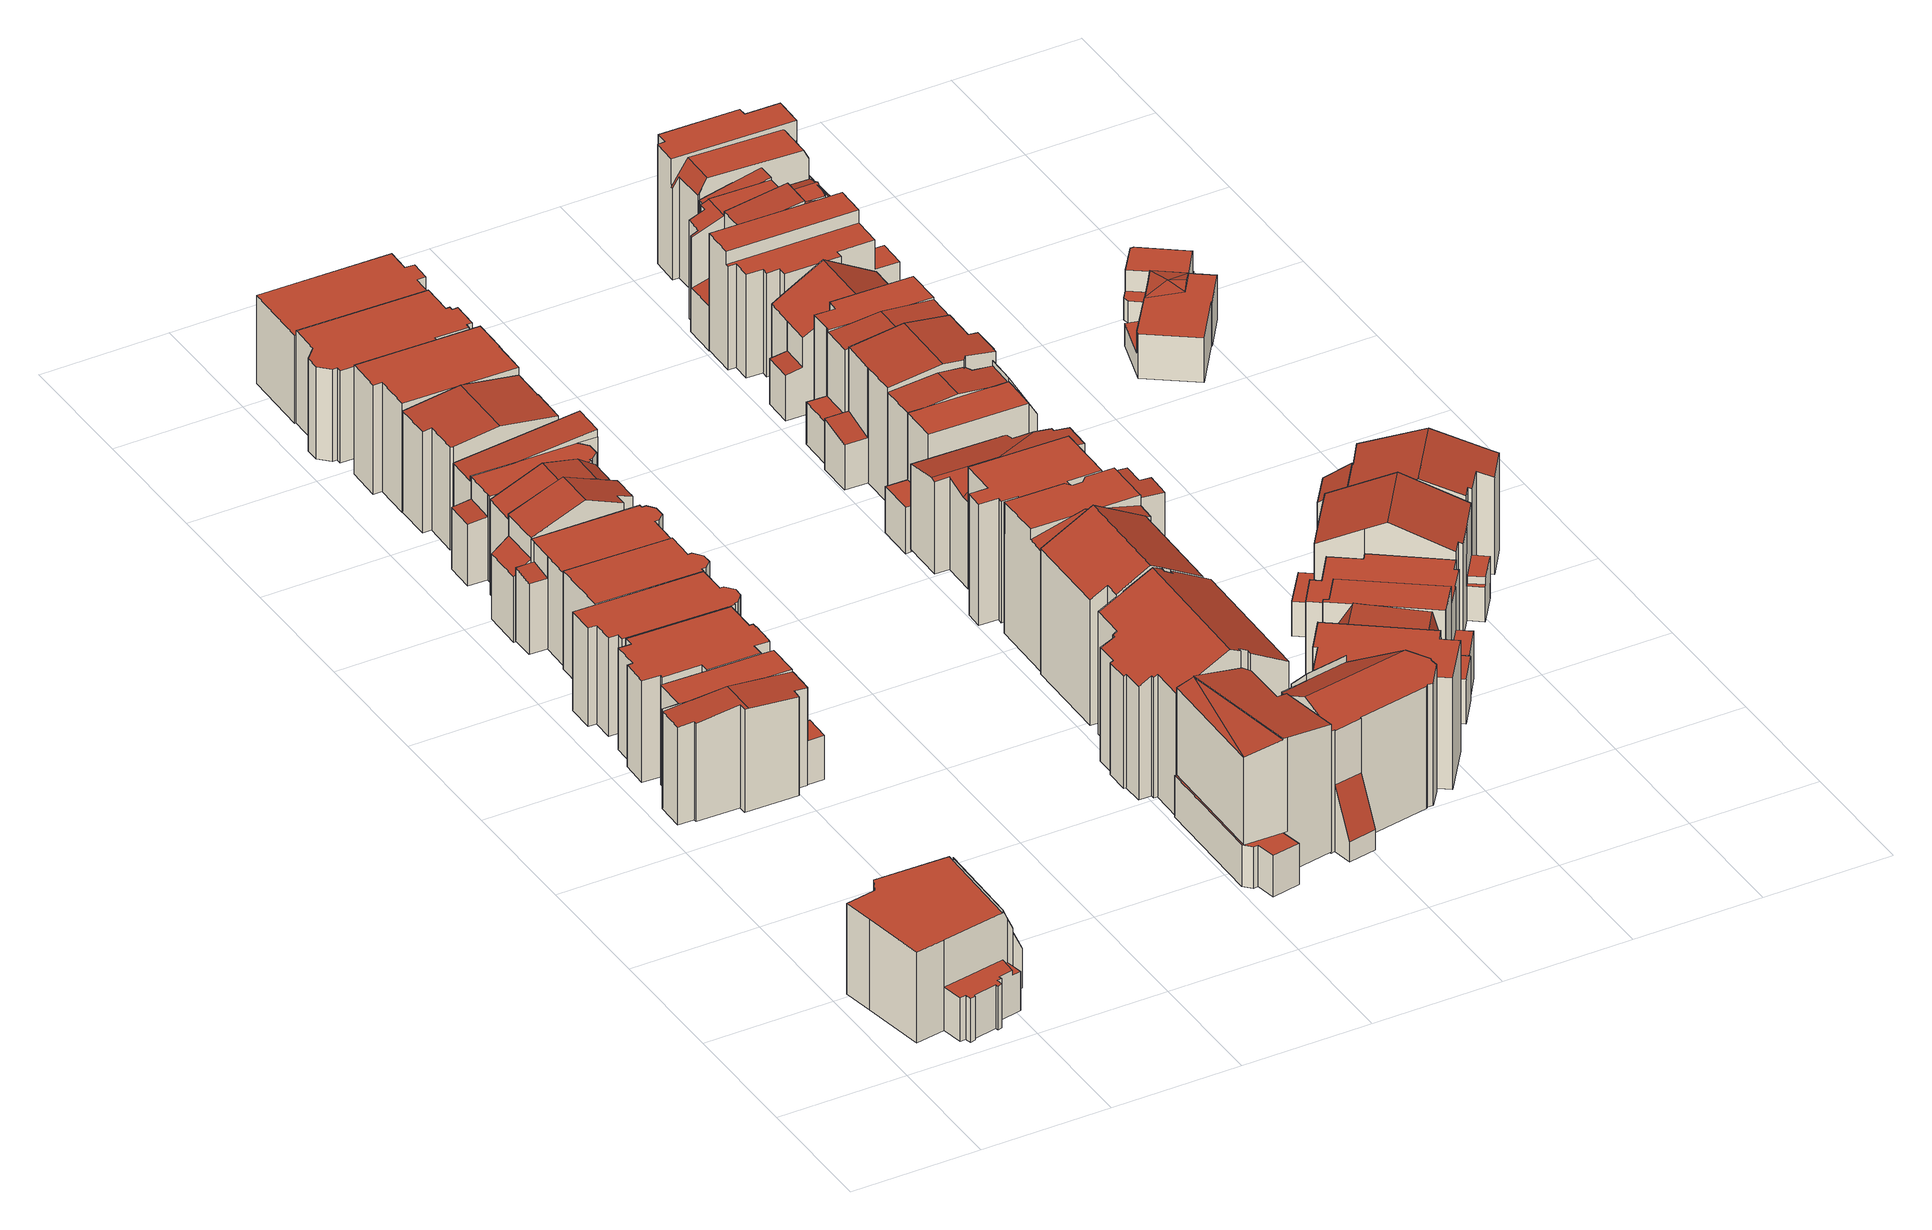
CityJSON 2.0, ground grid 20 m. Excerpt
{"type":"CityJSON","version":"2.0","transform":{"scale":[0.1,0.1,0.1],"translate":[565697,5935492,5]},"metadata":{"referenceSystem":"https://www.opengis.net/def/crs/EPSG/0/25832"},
"CityObjects":{
"building1":{"type":"Building","attributes":{"Gemeindeschluessel":"02000000","Geometrietyp2DReferenz":"3000","function":"31001_3030","roofType":"1000","measuredHeight":15.25,"storeysAboveGround":3},"geometry":[{"type":"MultiSurface","lod":"2","boundaries":[[[0,1,2,3,4,5,6,7,8,9,10,11,12,13]],[[14,15,16,17,18,19,20,21,22,23]],[[24,25,26,27]],[[28,29,30,31]],[[32,33,34,35]],[[35,34,36,37]],[[30,38,39,31]],[[26,12,11,27]],[[40,10,9,41]],[[41,9,8,42]],[[42,8,7,43]],[[43,7,6,44]],[[44,6,5,45]],[[45,5,4,46]],[[46,4,3,47]],[[47,3,2,48]],[[48,2,1,49]],[[49,1,0,50]],[[51,23,22,39]],[[31,39,22,21,28]],[[52,20,19,53]],[[53,19,18,54]],[[54,18,17,55]],[[55,17,16,56]],[[56,16,15,57]],[[58,40,41,42,43,44,45,46,47,48,49,50,59,32,35,37,60,61,62,52,53,54,55,56,57]],[[63,64,51,39,38,65,66,36,34,33]],[[58,57,15,14,25,24]],[[52,62,29,28,21,20]],[[40,58,24,27,11,10]],[[62,61,65,38,30,29]],[[59,50,0,13,64,63]],[[13,12,26,25,14,23,51,64]],[[66,65,61,60]],[[63,33,32,59]],[[36,66,60,37]]],"semantics":{"surfaces":[{"type":"RoofSurface"},{"type":"WallSurface"},{"type":"GroundSurface"}],"values":[0,0,0,0,1,1,1,1,1,1,1,1,1,1,1,1,1,1,1,1,1,1,1,1,1,2,0,1,1,1,1,1,1,1,1,1]}}]},
"building2":{"type":"Building","attributes":{"Gemeindeschluessel":"02000000","Geometrietyp2DReferenz":"3000","function":"31001_1120","roofType":"3100","measuredHeight":16.69,"storeysAboveGround":3},"geometry":[{"type":"MultiSurface","lod":"2","boundaries":[[[67,68,69,70,71,72,73,74,75]],[[76,77,78,79,80,81,82,83,84,73]],[[85,86,87,88,89,90,91,92,76,72,71]],[[93,94,95,96]],[[97,70,69,98]],[[98,69,68,99]],[[99,68,67,100]],[[100,67,75,101]],[[102,83,82,103]],[[103,82,81,104]],[[104,81,80,105]],[[105,80,79,106]],[[106,79,78,107]],[[92,77,76]],[[73,84,74]],[[95,90,89,96]],[[108,88,87,109]],[[109,87,86,110]],[[110,86,85,111]],[[112,94,93,113]],[[108,109,110,111,97,98,99,100,101,102,103,104,105,106,107,114,112,113]],[[108,113,93,96,89,88]],[[112,114,91,90,95,94]],[[114,107,78,77,92,91]],[[97,111,85,71,70]],[[76,73,72]],[[102,101,75,74,84,83]]],"semantics":{"surfaces":[{"type":"RoofSurface"},{"type":"WallSurface"},{"type":"GroundSurface"}],"values":[0,0,0,0,1,1,1,1,1,1,1,1,1,1,1,1,1,1,1,1,2,1,1,1,1,1,1]}}]},
"building3":{"type":"Building","attributes":{"Gemeindeschluessel":"02000000","Geometrietyp2DReferenz":"3000","function":"31001_1010","roofType":"1000","measuredHeight":16.48,"storeysAboveGround":3},"geometry":[{"type":"MultiSurface","lod":"2","boundaries":[[[115,116,117,118]],[[117,119,120,118]],[[121,122,123,124]],[[124,123,125,126]],[[126,125,127,128]],[[128,127,129,130]],[[130,129,131,132]],[[132,131,133,134]],[[134,133,135,136]],[[136,135,137,138]],[[139,140,141,142]],[[142,141,143,144]],[[144,143,145,146]],[[146,145,147,148]],[[148,147,149,150]],[[150,149,151,152]],[[152,151,153,154]],[[155,116,115,156]],[[121,124,126,128,130,132,134,136,138,139,142,144,146,148,150,152,154,157,155,156]],[[121,156,115,118,120,122]],[[155,157,158,119,117,116]],[[158,157,154,153]],[[140,139,138,137]],[[140,137,135,133,131,129,127,125,123,122,120,119,158,153,151,149,147,145,143,141]]],"semantics":{"surfaces":[{"type":"RoofSurface"},{"type":"WallSurface"},{"type":"GroundSurface"}],"values":[0,1,1,1,1,1,1,1,1,1,1,1,1,1,1,1,1,1,2,1,1,1,1,0]}}]},
"building4":{"type":"Building","attributes":{"Gemeindeschluessel":"02000000","Geometrietyp2DReferenz":"3000","function":"31001_1010","roofType":"1000","measuredHeight":16.05,"storeysAboveGround":4},"geometry":[{"type":"MultiSurface","lod":"2","boundaries":[[[159,160,161,162,163,164,165,166,167,168,169,170,171,172,173]],[[174,175,176,177,178,179,180,181,182,183,184,185,186,187,188]],[[187,169,168,188]],[[174,167,166,175]],[[175,166,165,176]],[[176,165,164,177]],[[177,164,163,178]],[[178,163,162,179]],[[179,162,161,180]],[[180,161,160,181]],[[181,160,159,182]],[[183,173,172,184]],[[184,172,171,185]],[[185,171,170,186]],[[186,170,169,187]],[[183,182,159,173]],[[174,188,168,167]]],"semantics":{"surfaces":[{"type":"RoofSurface"},{"type":"GroundSurface"},{"type":"WallSurface"}],"values":[0,1,2,2,2,2,2,2,2,2,2,2,2,2,2,2,2]}}]},
"building5":{"type":"Building","attributes":{"Gemeindeschluessel":"02000000","Geometrietyp2DReferenz":"3000","function":"31001_1010","roofType":"1000","measuredHeight":15.92,"storeysAboveGround":4},"geometry":[{"type":"MultiSurface","lod":"2","boundaries":[[[189,190,191,192,193,194,195,196,197,198]],[[199,200,201,202,203,204,205,206,207,208]],[[199,198,197,200]],[[200,197,196,201]],[[201,196,195,202]],[[202,195,194,203]],[[203,194,193,204]],[[204,193,192,205]],[[205,192,191,206]],[[206,191,190,207]],[[207,190,189,208]],[[208,189,198,199]]],"semantics":{"surfaces":[{"type":"RoofSurface"},{"type":"GroundSurface"},{"type":"WallSurface"}],"values":[0,1,2,2,2,2,2,2,2,2,2,2]}}]},
"building6":{"type":"Building","attributes":{"Gemeindeschluessel":"02000000","Geometrietyp2DReferenz":"3000","function":"31001_1120","roofType":"1000","measuredHeight":14.99,"storeysAboveGround":4},"geometry":[{"type":"MultiSurface","lod":"2","boundaries":[[[209,210,211,212]],[[213,212,211,214]],[[215,216,217,218]],[[209,219,220,210]],[[221,222,223,224]],[[225,226,227,228]],[[228,227,229,230]],[[230,229,231,232]],[[232,231,233,234]],[[234,233,235,236]],[[236,235,237,238]],[[215,218,239,213,214,221,224,225,228,230,232,234,236,238]],[[226,225,224,223]],[[216,215,238,237]],[[219,239,218,217]],[[213,239,219,209,212]],[[221,214,211,210,220,222]],[[217,216,237,235,233,231,229,227,226,223,222,220,219]]],"semantics":{"surfaces":[{"type":"RoofSurface"},{"type":"WallSurface"},{"type":"GroundSurface"}],"values":[0,1,1,1,1,1,1,1,1,1,1,2,1,1,1,1,1,0]}}]},
"building7":{"type":"Building","attributes":{"Gemeindeschluessel":"02000000","Geometrietyp2DReferenz":"3000","function":"31001_1010","roofType":"3100","measuredHeight":19.42,"storeysAboveGround":3},"geometry":[{"type":"MultiSurface","lod":"2","boundaries":[[[240,241,242,243]],[[244,245,246,247,248,249]],[[250,251,252,253]],[[254,255,256,253,252]],[[254,245,244,257,258,259,260,261,262,263,264,265]],[[265,266,267,268,269,270,256,255]],[[271,272,273,274]],[[275,243,242,276]],[[240,249,248,241]],[[265,264,266]],[[273,262,261,274]],[[277,260,259,278]],[[278,259,258,279]],[[279,258,257,280]],[[281,270,269,282]],[[282,269,268,283]],[[283,268,267,284]],[[285,272,271,286]],[[280,257,244,249,240,243,275]],[[287,250,253,256,270,281]],[[277,278,279,280,275,276,288,287,281,282,283,284,289,285,286]],[[254,252,251,246,245]],[[277,286,271,274,261,260]],[[285,289,263,262,273,272]],[[289,284,267,266,264,263]],[[254,265,255]],[[287,288,247,246,251,250]],[[288,276,242,241,248,247]]],"semantics":{"surfaces":[{"type":"RoofSurface"},{"type":"WallSurface"},{"type":"GroundSurface"}],"values":[0,0,0,0,0,0,0,1,1,1,1,1,1,1,1,1,1,1,1,1,2,1,1,1,1,1,1,1]}}]},
"building8":{"type":"Building","attributes":{"Gemeindeschluessel":"02000000","Geometrietyp2DReferenz":"3000","function":"31001_1010","roofType":"1000","measuredHeight":15.12,"storeysAboveGround":3},"geometry":[{"type":"MultiSurface","lod":"2","boundaries":[[[290,291,292,293]],[[294,295,296,297,298]],[[299,293,292,300]],[[290,301,302,291]],[[298,303,294]],[[304,305,306,307]],[[307,306,308,309]],[[309,308,310,311]],[[311,310,312,313]],[[313,312,314,315]],[[316,317,318,319]],[[319,318,320,321]],[[321,320,301,322]],[[323,297,296,324]],[[325,295,294]],[[304,307,309,311,313,315,326,327,328,316,319,321,322,299,300,329,323,324]],[[330,331,332,314,312,310,308,306,305,325,294,303,302,301,320,318,317]],[[330,317,316,328]],[[331,330,328,327]],[[332,331,327,326]],[[314,332,326,315]],[[304,324,296,295,325,305]],[[323,329,302,303,298,297]],[[299,322,301,290,293]],[[329,300,292,291,302]]],"semantics":{"surfaces":[{"type":"RoofSurface"},{"type":"WallSurface"},{"type":"GroundSurface"}],"values":[0,0,1,1,1,1,1,1,1,1,1,1,1,1,1,2,0,1,1,1,1,1,1,1,1]}}]},
"building9":{"type":"Building","attributes":{"Gemeindeschluessel":"02000000","Geometrietyp2DReferenz":"3000","function":"31001_1010","roofType":"3100","measuredHeight":17.65,"storeysAboveGround":3},"geometry":[{"type":"MultiSurface","lod":"2","boundaries":[[[333,334,335,336]],[[337,338,339,340]],[[340,339,341,342]],[[342,341,343,344]],[[335,345,346,336]],[[347,334,333,348]],[[337,340,342,344,349,350,351,347,348]],[[337,348,333,336,346,352,338]],[[347,351,353,345,335,334]],[[353,351,350,354]],[[350,349,355,356,354]],[[355,349,344,343]],[[352,346,345,353,354,356]],[[352,356,355,343,341,339,338]]],"semantics":{"surfaces":[{"type":"RoofSurface"},{"type":"WallSurface"},{"type":"GroundSurface"}],"values":[0,1,1,1,1,1,2,1,1,1,1,1,0,0]}}]},
"building10":{"type":"Building","attributes":{"Gemeindeschluessel":"02000000","Geometrietyp2DReferenz":"3000","function":"31001_1010","roofType":"1000","measuredHeight":17.73,"storeysAboveGround":3},"geometry":[{"type":"MultiSurface","lod":"2","boundaries":[[[357,358,359,360]],[[361,362,363,364]],[[364,363,365,366]],[[366,365,367,368]],[[359,369,370,360]],[[371,372,362,361]],[[373,374,375,376]],[[377,358,357,378]],[[379,373,376,371,361,364,366,368,377,378]],[[372,371,376,375]],[[374,373,379,380]],[[379,378,357,360,370,380]],[[377,368,367,369,359,358]],[[374,380,370,369,367,365,363,362,372,375]]],"semantics":{"surfaces":[{"type":"RoofSurface"},{"type":"WallSurface"},{"type":"GroundSurface"}],"values":[0,1,1,1,1,1,1,1,2,1,1,1,1,0]}}]},
"building11":{"type":"Building","attributes":{"Gemeindeschluessel":"02000000","Geometrietyp2DReferenz":"3000","function":"31001_1010","roofType":"1000","measuredHeight":15,"storeysAboveGround":2},"geometry":[{"type":"MultiSurface","lod":"2","boundaries":[[[381,382,383,384]],[[384,383,385,386]],[[386,385,387,388]],[[388,387,389,390]],[[390,389,391,392]],[[392,391,393,394]],[[394,393,395,396]],[[396,395,397,398]],[[398,397,399,400]],[[400,399,401,402]],[[402,401,403,404]],[[404,403,405,406]],[[406,405,407,408]],[[408,407,409,410]],[[411,412,413,414]],[[414,413,415,416]],[[416,415,417,418]],[[418,417,382,381]],[[419,420,421,422]],[[412,411,422,421]],[[410,409,420,419]],[[410,419,422,411,414,416,418,381,384,386,388,390,392,394,396,398,400,402,404,406,408]],[[420,409,407,405,403,401,399,397,395,393,391,389,387,385,383,382,417,415,413,412,421]]],"semantics":{"surfaces":[{"type":"WallSurface"},{"type":"GroundSurface"},{"type":"RoofSurface"}],"values":[0,0,0,0,0,0,0,0,0,0,0,0,0,0,0,0,0,0,0,0,0,1,2]}}]},
"building12":{"type":"Building","attributes":{"Gemeindeschluessel":"02000000","Geometrietyp2DReferenz":"3000","function":"31001_1010","roofType":"1000","measuredHeight":14.31,"storeysAboveGround":4},"geometry":[{"type":"MultiSurface","lod":"2","boundaries":[[[423,424,425,426,427,428,429,430,431,432]],[[433,434,435,436,437,438,439,440,390,388]],[[433,432,431,434]],[[434,431,430,435]],[[435,430,429,436]],[[436,429,428,437]],[[437,428,427,438]],[[438,427,426,439]],[[439,426,425,440]],[[440,425,424,390]],[[390,424,423,388]],[[388,423,432,433]]],"semantics":{"surfaces":[{"type":"RoofSurface"},{"type":"GroundSurface"},{"type":"WallSurface"}],"values":[0,1,2,2,2,2,2,2,2,2,2,2]}}]},
"building13":{"type":"Building","attributes":{"Gemeindeschluessel":"02000000","Geometrietyp2DReferenz":"3000","function":"31001_1120","roofType":"1000","measuredHeight":22,"storeysAboveGround":5},"geometry":[{"type":"MultiSurface","lod":"2","boundaries":[[[441,442,443]],[[444,441,443]],[[445,446,447,448,449,450,451,452,453]],[[454,455,456,457]],[[457,456,458,459]],[[459,458,460,461]],[[461,460,462,463]],[[464,443,442,465]],[[466,452,451,467]],[[467,451,450,468]],[[468,450,449,469]],[[469,449,448,470]],[[470,448,447,471]],[[444,445,453,441]],[[472,473,474,475]],[[475,474,476,477]],[[454,457,459,461,463,472,475,477,466,467,468,469,470,471]],[[462,460,458,456,455,478,464,465,476,474,473]],[[478,455,454,471,447,446]],[[466,477,476,465,442,441,453,452]],[[464,478,446,445,444,443]],[[462,473,472,463]]],"semantics":{"surfaces":[{"type":"RoofSurface"},{"type":"WallSurface"},{"type":"GroundSurface"}],"values":[0,0,0,1,1,1,1,1,1,1,1,1,1,1,1,1,2,0,1,1,1,1]}}]},
"building14":{"type":"Building","attributes":{"Gemeindeschluessel":"02000000","Geometrietyp2DReferenz":"3000","function":"31001_1010","roofType":"3100","measuredHeight":24.48,"storeysAboveGround":5},"geometry":[{"type":"MultiSurface","lod":"2","boundaries":[[[479,480,481,482,483,484,485,486,487,488,489,490]],[[491,492,493,494]],[[494,493,495,496]],[[496,495,497,498]],[[477,499,500,501]],[[501,500,502,503]],[[503,502,504,505]],[[506,482,481,507]],[[507,481,480,508]],[[508,480,479,509]],[[510,490,489,511]],[[511,489,488,512]],[[512,488,487,513]],[[513,487,486,514]],[[514,486,485,466]],[[515,516,517,518]],[[518,517,519,520]],[[520,519,521,522]],[[523,524,525,526]],[[526,525,516,515]],[[477,501,503,505,523,526,515,518,520,522,491,494,496,498,506,507,508,509,510,511,512,513,514,466]],[[483,482,506,498,497]],[[510,509,479,490]],[[524,523,505,504]],[[477,466,485,484,499]],[[492,491,522,521]],[[492,521,519,517,516,525,524,504,502,500,499,484,483,497,495,493]]],"semantics":{"surfaces":[{"type":"RoofSurface"},{"type":"WallSurface"},{"type":"GroundSurface"}],"values":[0,1,1,1,1,1,1,1,1,1,1,1,1,1,1,1,1,1,1,1,2,1,1,1,1,1,0]}}]},
"building15":{"type":"Building","attributes":{"Gemeindeschluessel":"02000000","Geometrietyp2DReferenz":"3000","function":"31001_1120","roofType":"3100","measuredHeight":24.82,"storeysAboveGround":4},"geometry":[{"type":"MultiSurface","lod":"2","boundaries":[[[527,528,529,530,531,532]],[[533,532,531,534]],[[535,528,527,536]],[[536,527,532,533]],[[537,538,539,509]],[[509,539,540,506]],[[537,509,506,535,536,533,534,541]],[[542,541,534,531,530]],[[538,537,541,542]],[[535,506,540,529,528]],[[538,542,530,529,540,539]]],"semantics":{"surfaces":[{"type":"RoofSurface"},{"type":"WallSurface"},{"type":"GroundSurface"}],"values":[0,1,1,1,1,1,2,1,1,1,0]}}]},
"building16":{"type":"Building","attributes":{"Gemeindeschluessel":"02000000","Geometrietyp2DReferenz":"3000","function":"31001_2010","roofType":"3100","measuredHeight":22.31,"storeysAboveGround":5},"geometry":[{"type":"MultiSurface","lod":"2","boundaries":[[[543,544,545,546]],[[547,548,549,550]],[[551,552,553,554,555]],[[556,557,558,559]],[[559,558,560,561]],[[552,562,563,553]],[[564,565,557,556]],[[545,566,567,546]],[[568,569,570,571]],[[572,544,543,573]],[[574,548,547,563]],[[553,563,547,550,554]],[[575,576,577,578]],[[578,577,579,580]],[[580,579,581,582]],[[582,581,583,584]],[[584,583,585,586]],[[587,551,555,588]],[[589,572,573,568,571,564,556,559,561,587,588,590,575,578,580,582,584,586]],[[575,590,549,548,574,591,576]],[[590,588,555,554,550,549]],[[568,573,543,546,567,569]],[[572,589,592,566,545,544]],[[592,589,586,585]],[[564,571,570,593,565]],[[587,561,560,562,552,551]],[[593,570,569,567,566,592,585,583,581,579,577,576,591]],[[593,591,574,563,562,560,558,557,565]]],"semantics":{"surfaces":[{"type":"RoofSurface"},{"type":"WallSurface"},{"type":"GroundSurface"}],"values":[0,0,0,1,1,1,1,1,1,1,1,1,1,1,1,1,1,1,2,1,1,1,1,1,1,1,0,0]}}]},
"building17":{"type":"Building","attributes":{"Gemeindeschluessel":"02000000","Geometrietyp2DReferenz":"3000","function":"31001_1010","roofType":"1000","measuredHeight":19.7,"storeysAboveGround":3},"geometry":[{"type":"MultiSurface","lod":"2","boundaries":[[[594,595,596,597,598,599,600,601,602,603,604,605,606]],[[607,608,609,610,611,612,613,614,615,616,617,618,619]],[[619,618,595,594]],[[618,617,596,595]],[[617,616,597,596]],[[616,615,598,597]],[[615,614,599,598]],[[614,613,600,599]],[[613,612,601,600]],[[612,611,602,601]],[[611,610,603,602]],[[610,609,604,603]],[[609,608,605,604]],[[608,607,606,605]],[[607,619,594,606]]],"semantics":{"surfaces":[{"type":"GroundSurface"},{"type":"RoofSurface"},{"type":"WallSurface"}],"values":[0,1,2,2,2,2,2,2,2,2,2,2,2,2,2]}}]},
"building18":{"type":"Building","attributes":{"Gemeindeschluessel":"02000000","Geometrietyp2DReferenz":"3000","function":"31001_1010","roofType":"1000","measuredHeight":21.81,"storeysAboveGround":4},"geometry":[{"type":"MultiSurface","lod":"2","boundaries":[[[620,621,622,623,624]],[[625,626,627,628,629,630,631,632,633,634,635,622]],[[636,637,638,625,621,620]],[[639,640,641,642,643,644]],[[645,634,633,646]],[[646,633,632,647]],[[647,632,631,648]],[[648,631,630,649]],[[649,630,629,650]],[[643,628,627,644]],[[638,626,625]],[[622,635,623]],[[651,637,636,652]],[[653,642,641,654]],[[654,641,640,655]],[[655,640,639,656]],[[657,651,652,658,645,646,647,648,649,650,653,654,655,656]],[[651,657,627,626,638,637]],[[657,656,639,644,627]],[[653,650,629,628,643,642]],[[658,652,636,620,624]],[[625,622,621]],[[645,658,624,623,635,634]]],"semantics":{"surfaces":[{"type":"RoofSurface"},{"type":"WallSurface"},{"type":"GroundSurface"}],"values":[0,0,0,0,1,1,1,1,1,1,1,1,1,1,1,1,2,1,1,1,1,1,1]}}]},
"building19":{"type":"Building","attributes":{"Gemeindeschluessel":"02000000","Geometrietyp2DReferenz":"3000","function":"31001_1120","roofType":"1000","measuredHeight":18.07,"storeysAboveGround":5},"geometry":[{"type":"MultiSurface","lod":"2","boundaries":[[[659,660,661,662]],[[662,661,663,664]],[[664,663,665,666]],[[666,665,667,668]],[[668,667,669,670]],[[670,669,671,672]],[[672,671,673,674]],[[660,659,674,673]],[[674,659,662,664,666,668,670,672]],[[660,673,671,669,667,665,663,661]]],"semantics":{"surfaces":[{"type":"WallSurface"},{"type":"GroundSurface"},{"type":"RoofSurface"}],"values":[0,0,0,0,0,0,0,0,1,2]}}]},
"building20":{"type":"Building","attributes":{"Gemeindeschluessel":"02000000","Geometrietyp2DReferenz":"3000","function":"31001_1010","roofType":"3100","measuredHeight":15.21,"storeysAboveGround":3},"geometry":[{"type":"MultiSurface","lod":"2","boundaries":[[[675,676,677,678,679]],[[677,680,681,682,683,678]],[[684,677,676,685]],[[686,675,679,687]],[[688,683,682,689]],[[689,682,681,690]],[[691,692,693,694]],[[695,696,697,698]],[[698,697,699,700]],[[700,699,701,702]],[[702,701,703,704]],[[705,706,707,708]],[[695,698,700,702,704,709,686,687,688,689,690,691,694,705,708]],[[696,695,708,707]],[[706,705,694,693]],[[709,704,703,684,685]],[[691,690,681,680,692]],[[686,709,685,676,675]],[[688,687,679,678,683]],[[706,693,692,680,677,684,703,701,699,697,696,707]]],"semantics":{"surfaces":[{"type":"RoofSurface"},{"type":"WallSurface"},{"type":"GroundSurface"}],"values":[0,0,0,1,1,1,1,1,1,1,1,1,2,1,1,1,1,1,1,0]}}]},
"building21":{"type":"Building","attributes":{"Gemeindeschluessel":"02000000","Geometrietyp2DReferenz":"3000","function":"31001_2070","roofType":"1000","measuredHeight":18.87,"storeysAboveGround":4},"geometry":[{"type":"MultiSurface","lod":"2","boundaries":[[[710,711,712,713,714]],[[715,716,717,718,719,712,711]],[[720,721,722,723]],[[724,725,726,727,728,729]],[[730,731,732,733]],[[714,734,710]],[[715,735,716]],[[722,716,735,736,723]],[[737,719,718,738]],[[729,728,717,716]],[[739,727,726,740]],[[740,726,725,741]],[[729,716,722,721,724]],[[742,743,744,730,733,745,746,747,737,738,739,740,741]],[[748,749,731,730,744,750]],[[742,741,725,724,721,720]],[[739,738,718,717,728,727]],[[715,711,710]],[[737,747,713,712,719]],[[743,742,720,723,736]],[[747,746,751,734,714,713]],[[750,744,743,736]],[[752,753,749,748]],[[746,745,754,753,752,751]],[[754,745,733,732]],[[752,748,750,736,735,715,710,734,751]],[[754,732,731,749,753]]],"semantics":{"surfaces":[{"type":"RoofSurface"},{"type":"WallSurface"},{"type":"GroundSurface"}],"values":[0,0,0,0,1,1,1,1,1,1,1,1,1,2,1,1,1,1,1,1,1,1,1,1,1,0,0]}}]},
"building22":{"type":"Building","attributes":{"Gemeindeschluessel":"02000000","Geometrietyp2DReferenz":"3000","function":"31001_1010","roofType":"3100","measuredHeight":19.91,"storeysAboveGround":4},"geometry":[{"type":"MultiSurface","lod":"2","boundaries":[[[755,756,757,758]],[[759,760,761,762]],[[763,764,765]],[[766,758,757,767]],[[755,768,769,756]],[[770,771,772,773]],[[773,772,774,775]],[[775,774,776,777]],[[778,779,780,781]],[[781,780,782,783]],[[783,782,784,785]],[[765,761,760,763]],[[786,770,773,775,777,787,788,766,767,778,781,783,785,789]],[[778,767,757,756,769,790,779]],[[786,789,763,760,759]],[[789,785,784,764,763]],[[770,786,759,762,791,771]],[[791,762,761,765,764,784]],[[787,777,776,792,793]],[[794,788,787,793]],[[766,788,794,768,755,758]],[[792,776,774,772,771,791,784,782,780,779,790]],[[792,790,769,768,794,793]]],"semantics":{"surfaces":[{"type":"RoofSurface"},{"type":"WallSurface"},{"type":"GroundSurface"}],"values":[0,0,0,1,1,1,1,1,1,1,1,1,2,1,1,1,1,1,1,1,1,0,0]}}]},
"building23":{"type":"Building","attributes":{"Gemeindeschluessel":"02000000","Geometrietyp2DReferenz":"3000","function":"31001_1120","roofType":"1000","measuredHeight":18.43,"storeysAboveGround":5},"geometry":[{"type":"MultiSurface","lod":"2","boundaries":[[[795,796,797,798,799]],[[800,801,802,803,804,805,806,807,797,808]],[[809,810,808,796,795]],[[811,812,810,809]],[[813,814,815,816,817]],[[818,806,805,819]],[[819,805,804,820]],[[816,803,802,817]],[[797,807,798]],[[821,815,814,822]],[[822,814,813,823]],[[824,825,826,818,819,820,821,822,823]],[[826,825,811,809,795,799]],[[800,808,810,812]],[[825,824,801,800,812,811]],[[824,823,813,817,802,801]],[[821,820,804,803,816,815]],[[808,797,796]],[[818,826,799,798,807,806]]],"semantics":{"surfaces":[{"type":"RoofSurface"},{"type":"WallSurface"},{"type":"GroundSurface"}],"values":[0,0,0,0,0,1,1,1,1,1,1,2,1,1,1,1,1,1,1]}}]},
"building24":{"type":"Building","attributes":{"Gemeindeschluessel":"02000000","Geometrietyp2DReferenz":"3000","function":"31001_1010","roofType":"1000","measuredHeight":18.11,"storeysAboveGround":3},"geometry":[{"type":"MultiSurface","lod":"2","boundaries":[[[827,828,829,830,831]],[[832,833,834,835,836,837,838,839,840,829]],[[841,842,832,828,827]],[[843,844,845,846]],[[847,838,837,848]],[[848,837,836,849]],[[849,836,835,850]],[[845,834,833,846]],[[842,833,832]],[[829,840,830]],[[851,844,843,852]],[[853,841,827,831,854,855,856]],[[857,853,856,858,847,848,849,850,851,852]],[[853,857,833,842,841]],[[857,852,843,846,833]],[[851,850,835,834,845,844]],[[847,858,859,860,839,838]],[[832,829,828]],[[854,831,830,840,839,860]],[[859,858,856,855]],[[859,855,854,860]]],"semantics":{"surfaces":[{"type":"RoofSurface"},{"type":"WallSurface"},{"type":"GroundSurface"}],"values":[0,0,0,0,1,1,1,1,1,1,1,1,2,1,1,1,1,1,1,1,0]}}]},
"building25":{"type":"Building","attributes":{"Gemeindeschluessel":"02000000","Geometrietyp2DReferenz":"3000","function":"31001_1010","roofType":"3100","measuredHeight":17.15,"storeysAboveGround":3},"geometry":[{"type":"MultiSurface","lod":"2","boundaries":[[[861,862,863,864]],[[865,866,867,868]],[[869,864,863,870]],[[861,871,872,862]],[[873,874,875,876]],[[877,878,879,880]],[[867,881,882,868]],[[883,866,865,884]],[[873,876,869,870,885,877,880,886,887,883,884]],[[873,884,865,868,882,888,874]],[[889,886,880,879,890]],[[883,887,881,867,866]],[[881,887,886,889]],[[878,877,885,891]],[[869,876,875,871,861,864]],[[885,870,863,862,872,891]],[[888,882,881,889,890]],[[888,890,879,878,891,872,871,875,874]]],"semantics":{"surfaces":[{"type":"RoofSurface"},{"type":"WallSurface"},{"type":"GroundSurface"}],"values":[0,0,1,1,1,1,1,1,2,1,1,1,1,1,1,1,0,0]}}]},
"building26":{"type":"Building","attributes":{"Gemeindeschluessel":"02000000","Geometrietyp2DReferenz":"3000","function":"31001_1120","roofType":"1000","measuredHeight":14.66,"storeysAboveGround":4},"geometry":[{"type":"MultiSurface","lod":"2","boundaries":[[[892,893,894,895]],[[896,897,898,899]],[[899,898,900,901]],[[894,902,903,895]],[[904,905,897,896]],[[906,907,908,909]],[[909,908,910,911]],[[911,910,912,913]],[[913,912,914,915]],[[915,914,916,917]],[[918,893,892,919]],[[920,918,919,904,896,899,901,906,909,911,913,915,917]],[[904,919,892,895,903,905]],[[918,920,921,902,894,893]],[[921,920,917,916]],[[907,906,901,900]],[[907,900,898,897,905,903,902,921,916,914,912,910,908]]],"semantics":{"surfaces":[{"type":"RoofSurface"},{"type":"WallSurface"},{"type":"GroundSurface"}],"values":[0,1,1,1,1,1,1,1,1,1,1,2,1,1,1,1,0]}}]},
"building27":{"type":"Building","attributes":{"Gemeindeschluessel":"02000000","Geometrietyp2DReferenz":"3000","function":"31001_1120","roofType":"1000","measuredHeight":18.84,"storeysAboveGround":3},"geometry":[{"type":"MultiSurface","lod":"2","boundaries":[[[922,923,924,925,926,927,928,929,930,931,932,933,934]],[[935,936,937,938]],[[939,940,941,942]],[[941,931,930,942]],[[943,929,928,944]],[[944,928,927,880]],[[880,927,926,945]],[[945,926,925,946]],[[946,925,924,947]],[[947,924,923,948]],[[948,923,922,949]],[[949,922,934,950]],[[951,937,936,952]],[[932,935,938,933]],[[953,940,939,954]],[[943,944,880,945,946,947,948,949,950,951,952,955,953,954]],[[943,954,939,942,930,929]],[[953,955,931,941,940]],[[955,952,936,935,932,931]],[[951,950,934,933,938,937]]],"semantics":{"surfaces":[{"type":"RoofSurface"},{"type":"WallSurface"},{"type":"GroundSurface"}],"values":[0,0,0,1,1,1,1,1,1,1,1,1,1,1,1,2,1,1,1,1]}}]},
"building28":{"type":"Building","attributes":{"Gemeindeschluessel":"02000000","Geometrietyp2DReferenz":"3000","function":"31001_1010","roofType":"1000","measuredHeight":19.64,"storeysAboveGround":3},"geometry":[{"type":"MultiSurface","lod":"2","boundaries":[[[956,957,958,959]],[[960,961,962,963,964,965,966,967]],[[968,969,970,971]],[[972,973,974,975,961,960,976]],[[974,977,978,979,980]],[[981,982,983,984,985]],[[983,986,987,988,989,990,991,992]],[[990,993,994,995,991]],[[989,996,997,998,999,993]],[[1000,966,965,1001]],[[1001,965,964,1002]],[[1002,964,963,1003]],[[1003,963,962,1004]],[[957,960,967,958]],[[956,971,970,960,957]],[[960,970,969,976]],[[980,975,974]],[[1005,979,978,1006]],[[973,977,974]],[[992,984,983]],[[982,986,983]],[[988,996,989]],[[993,999,994]],[[1007,998,997,1008]],[[1009,1010,1011,1000,1001,1002,1003,1004,1012,1005,1006,1013,1007,1008]],[[1011,1010,981,985,968,971,956,959]],[[972,976,969,968,985,984,992,991,995]],[[1007,1013,972,995,994,999,998]],[[1009,1008,997,996,988,987]],[[989,993,990]],[[1010,1009,987,986,982,981]],[[1013,1006,978,977,973,972]],[[1005,1012,961,975,980,979]],[[1012,1004,962,961]],[[1000,1011,959,958,967,966]]],"semantics":{"surfaces":[{"type":"RoofSurface"},{"type":"WallSurface"},{"type":"GroundSurface"}],"values":[0,0,0,0,0,0,0,0,0,1,1,1,1,1,1,1,1,1,1,1,1,1,1,1,2,1,1,1,1,1,1,1,1,1,1]}}]},
"building29":{"type":"Building","attributes":{"Gemeindeschluessel":"02000000","Geometrietyp2DReferenz":"3000","function":"31001_1010","roofType":"3100","measuredHeight":19.46,"storeysAboveGround":4},"geometry":[{"type":"MultiSurface","lod":"2","boundaries":[[[1014,1015,1016,1017]],[[1018,1019,1020,1021]],[[1022,1023,1024,1025]],[[1026,1017,1016,1027]],[[1014,1028,1029,1015]],[[1030,1031,1032,1033]],[[1033,1032,1034,1035]],[[1035,1034,1036,1037]],[[1023,1018,1021,1024]],[[1038,1039,1020,1019,1040,1041,1042]],[[1043,1030,1033,1035,1037,1044,1026,1027,1045,1041,1040]],[[1043,1040,1019,1018,1023,1022]],[[1030,1043,1022,1025,1031]],[[1031,1025,1024,1021,1020,1039]],[[1044,1037,1036,1046,1047]],[[1042,1041,1045,1029]],[[1026,1044,1047,1028,1014,1017]],[[1045,1027,1016,1015,1029]],[[1046,1036,1034,1032,1031,1039,1038]],[[1046,1038,1042,1029,1028,1047]]],"semantics":{"surfaces":[{"type":"RoofSurface"},{"type":"WallSurface"},{"type":"GroundSurface"}],"values":[0,0,0,1,1,1,1,1,1,1,2,1,1,1,1,1,1,1,0,0]}}]},
"building30":{"type":"Building","attributes":{"Gemeindeschluessel":"02000000","Geometrietyp2DReferenz":"3000","function":"31001_1120","roofType":"1000","measuredHeight":19.36,"storeysAboveGround":3},"geometry":[{"type":"MultiSurface","lod":"2","boundaries":[[[1048,1049,1050,1051,1052,1053,1054]],[[1055,1056,1057,1058,1059,1060,1061,1062,1063,1064]],[[1065,1066,1052,1051]],[[1067,1068,1069,1070,1066,1065]],[[1071,1072,1073,1074]],[[1005,1050,1049,1075]],[[1075,1049,1048,1076]],[[1076,1048,1054,1077]],[[1078,1063,1062,1079]],[[1079,1062,1061,1080]],[[1080,1061,1060,1081]],[[1081,1060,1059,1082]],[[1082,1059,1058,1083]],[[1083,1058,1057,1084]],[[1073,1057,1056,1074]],[[1085,1069,1068,1086]],[[1086,1068,1067,1087]],[[1088,1072,1071,1089]],[[1087,1067,1065,1051,1050,1005]],[[1090,1085,1086,1087,1005,1075,1076,1077,1078,1079,1080,1081,1082,1083,1084,1088,1089]],[[1055,1064,1053,1052,1066,1070]],[[1085,1090,1056,1055,1070,1069]],[[1090,1089,1071,1074,1056]],[[1088,1084,1057,1073,1072]],[[1078,1077,1054,1053,1064,1063]]],"semantics":{"surfaces":[{"type":"RoofSurface"},{"type":"WallSurface"},{"type":"GroundSurface"}],"values":[0,0,0,0,0,1,1,1,1,1,1,1,1,1,1,1,1,1,1,2,1,1,1,1,1]}}]},
"building31":{"type":"Building","attributes":{"Gemeindeschluessel":"02000000","Geometrietyp2DReferenz":"3000","function":"31001_1120","roofType":"3100","measuredHeight":19.18,"storeysAboveGround":4},"geometry":[{"type":"MultiSurface","lod":"2","boundaries":[[[1091,1092,1093,1094]],[[1095,1094,1093,1096]],[[1097,1092,1091,1098]],[[1099,1100,1101,1102]],[[1103,1104,1105,1106]],[[1106,1105,1107,1108]],[[1108,1107,1109,1110]],[[1110,1109,1111,1112]],[[1113,1114,1115,1116]],[[1103,1106,1108,1110,1112,1099,1102,1095,1096,1117,1118,1113,1116]],[[1104,1103,1116,1115]],[[1113,1118,1119,1120,1114]],[[1099,1112,1111,1121,1100]],[[1119,1118,1117,1122]],[[1095,1102,1101,1098,1091,1094]],[[1117,1096,1093,1092,1097,1122]],[[1121,1111,1109,1107,1105,1104,1115,1114,1120]],[[1121,1120,1119,1122,1097,1098,1101,1100]]],"semantics":{"surfaces":[{"type":"RoofSurface"},{"type":"WallSurface"},{"type":"GroundSurface"}],"values":[0,1,1,1,1,1,1,1,1,2,1,1,1,1,1,1,0,0]}}]},
"building32":{"type":"Building","attributes":{"Gemeindeschluessel":"02000000","Geometrietyp2DReferenz":"3000","function":"31001_1010","roofType":"1000","measuredHeight":7.77,"storeysAboveGround":1},"geometry":[{"type":"MultiSurface","lod":"2","boundaries":[[[1123,1124,1125]],[[1126,1127,1128,1129]],[[1127,1130,1131,1128]],[[1127,1132,1130]],[[1133,1132,1127]],[[1126,1133,1127]],[[1134,1135,1136,1137,1138]],[[1139,1140,1141]],[[1125,1142,1143,1123]],[[1144,1145,1146,1147]],[[1147,1146,1148,1149]],[[1135,1131,1130,1150,1136]],[[1151,1152,1153,1154]],[[1136,1150,1155,1137]],[[1140,1156,1157,1141]],[[1158,1159,1160,1161]],[[1162,1135,1134,1163]],[[1163,1134,1138,1164]],[[1158,1161,1144,1147,1149,1165,1166,1167,1162,1163,1164,1151,1154,1168]],[[1148,1146,1145,1160,1159,1132,1126,1129,1143,1142,1169]],[[1162,1167,1129,1128,1131,1135]],[[1156,1140,1139,1168,1154,1153]],[[1158,1168,1139,1141,1132,1159]],[[1126,1132,1133]],[[1132,1141,1157,1150,1130]],[[1151,1164,1138,1137,1155,1152]],[[1160,1145,1144,1161]],[[1148,1169,1165,1149]],[[1167,1166,1124,1123,1143,1129]],[[1166,1165,1169,1142,1125,1124]],[[1156,1153,1152,1155,1150,1157]]],"semantics":{"surfaces":[{"type":"RoofSurface"},{"type":"WallSurface"},{"type":"GroundSurface"}],"values":[0,0,0,0,0,0,0,0,1,1,1,1,1,1,1,1,1,1,2,0,1,1,1,1,1,1,1,1,1,1,0]}}]}
},
"vertices":[
[90,14,91],[99,15,91],[101,6,91],[109,7,91],[109,10,91],[146,17,91],[147,13,91],[154,15,91],[153,25,91],[160,26,91],[159,31,91],[182,36,91],[183,64,91],[84,47,91],[191,66,154],[191,67,155],[201,68,134],[201,84,134],[224,83,84],[226,191,84],[203,191,134],[203,203,134],[186,203,172],[183,64,172],[196,38,83],[191,66,83],[183,64,83],[182,36,83],[203,203,83],[204,213,83],[186,214,83],[186,203,83],[38,40,20],[38,40,167],[21,138,167],[21,138,20],[13,186,167],[13,186,20],[186,214,167],[186,203,167],[159,31,20],[160,26,20],[153,25,20],[154,15,20],[147,13,20],[146,17,20],[109,10,20],[109,7,20],[101,6,20],[99,15,20],[90,14,20],[183,64,167],[203,191,20],[226,191,20],[224,83,20],[201,84,20],[201,68,20],[191,67,20],[196,38,20],[84,48,20],[60,194,20],[71,216,20],[204,213,20],[84,48,167],[84,47,167],[71,216,167],[60,194,167],
[36,640,181],[36,635,181],[103,634,188],[103,622,188],[109,622,188],[110,681,188],[52,682,183],[12,683,179],[11,641,179],[169,680,183],[208,679,183],[209,730,183],[190,731,183],[107,732,183],[38,734,183],[37,684,183],[12,684,183],[12,683,183],[186,621,181],[187,636,181],[207,636,179],[207,637,179],[208,637,179],[209,678,179],[208,678,179],[208,679,179],[234,637,92],[235,678,92],[209,678,92],[208,637,92],[103,622,21],[103,634,21],[36,635,21],[36,640,21],[11,641,21],[12,684,21],[37,684,21],[38,734,21],[107,732,21],[190,731,21],[209,730,21],[207,637,21],[207,636,21],[187,636,21],[186,621,21],[235,678,21],[234,637,21],[208,678,21],
[245,751,91],[246,788,91],[215,788,91],[214,751,91],[215,788,185],[214,751,185],[213,751,20],[213,751,185],[213,748,185],[213,748,20],[190,749,185],[190,749,20],[190,731,185],[190,731,20],[107,732,185],[107,732,20],[107,745,185],[107,745,20],[47,746,185],[47,746,20],[47,751,185],[47,751,20],[19,752,185],[19,752,20],[20,794,20],[20,794,185],[29,794,185],[29,794,20],[30,835,185],[30,835,20],[49,834,185],[49,834,20],[49,849,185],[49,849,20],[209,845,185],[209,845,20],[208,795,185],[208,795,20],[214,795,185],[214,795,20],[246,788,20],[245,751,20],[214,788,20],[214,788,185],
[209,845,186],[215,845,186],[215,848,186],[221,848,186],[232,861,186],[233,876,186],[222,889,186],[216,889,186],[216,933,186],[18,937,186],[17,894,186],[30,894,186],[29,860,186],[44,860,186],[44,849,186],[216,933,26],[216,889,26],[222,889,26],[233,876,26],[232,861,26],[221,848,26],[215,848,26],[215,845,26],[209,845,26],[44,849,26],[44,860,26],[29,860,26],[30,894,26],[17,894,26],[18,937,26],
[216,933,187],[216,938,187],[223,938,187],[234,948,187],[234,964,187],[223,977,187],[217,977,187],[218,1021,187],[53,1025,187],[52,937,187],[52,937,28],[53,1025,28],[218,1021,28],[217,977,28],[223,977,28],[234,964,28],[234,948,28],[223,938,28],[216,938,28],[216,933,28],
[54,1069,148],[54,1106,153],[26,1106,153],[26,1070,148],[26,1070,34],[26,1106,34],[218,1021,34],[218,1021,184],[53,1025,184],[53,1025,34],[54,1069,184],[54,1106,184],[55,1106,34],[55,1106,184],[55,1116,184],[55,1116,34],[220,1113,34],[220,1113,184],[220,1108,184],[220,1108,34],[227,1108,184],[227,1108,34],[236,1096,184],[236,1096,34],[236,1079,184],[236,1079,34],[226,1070,184],[226,1070,34],[219,1070,184],[219,1070,34],[54,1069,34],
[55,1116,151],[56,1178,151],[30,1179,130],[29,1117,130],[138,1115,219],[139,1177,219],[56,1179,186],[56,1178,186],[56,1178,185],[55,1116,185],[57,1230,178],[56,1179,178],[135,1177,211],[136,1229,211],[180,1177,202],[189,1176,200],[190,1228,200],[196,1114,195],[196,1134,195],[221,1133,186],[221,1138,186],[221,1138,185],[222,1173,185],[221,1173,186],[221,1176,186],[195,1176,196],[221,1176,178],[221,1177,178],[216,1177,182],[217,1228,182],[214,1228,184],[251,1137,98],[251,1173,98],[222,1173,98],[221,1138,98],[29,1117,24],[30,1179,24],[221,1138,24],[221,1133,24],[196,1134,24],[196,1114,24],[214,1228,24],[217,1228,24],[216,1177,24],[221,1177,24],[251,1173,24],[251,1137,24],[57,1230,24],[56,1178,24],[221,1173,24],
[63,1247,138],[64,1294,138],[34,1294,135],[33,1248,135],[137,1294,174],[257,1293,186],[258,1342,186],[65,1344,166],[64,1296,166],[33,1248,35],[34,1294,35],[63,1247,174],[64,1294,174],[64,1296,174],[257,1292,35],[257,1292,174],[227,1293,174],[227,1293,35],[238,1280,174],[238,1280,35],[238,1261,174],[238,1261,35],[227,1252,174],[227,1252,35],[222,1252,174],[222,1252,35],[126,1229,35],[126,1229,174],[127,1241,174],[127,1241,35],[63,1242,174],[63,1242,35],[63,1247,35],[65,1344,35],[258,1342,35],[257,1293,174],[222,1247,35],[214,1247,35],[214,1228,35],[64,1294,35],[214,1228,174],[214,1247,174],[222,1247,174],
[258,1342,99],[259,1398,99],[226,1399,99],[225,1342,99],[65,1344,26],[65,1344,192],[61,1345,192],[61,1345,26],[62,1397,192],[62,1397,26],[48,1397,190],[48,1397,26],[226,1399,189],[225,1342,189],[259,1398,26],[258,1342,26],[49,1454,26],[226,1451,26],[225,1399,26],[136,1343,203],[225,1399,190],[226,1451,190],[49,1454,190],[137,1452,203],
[261,1505,100],[262,1560,100],[229,1561,100],[228,1506,100],[36,1510,25],[36,1510,202],[37,1564,202],[37,1564,25],[109,1563,202],[109,1563,25],[158,1562,202],[158,1562,25],[229,1561,202],[228,1506,202],[50,1510,25],[50,1510,202],[226,1451,25],[226,1451,202],[49,1454,202],[49,1454,25],[262,1560,25],[261,1505,25],[227,1506,25],[227,1506,202],
[7,1613,30],[7,1613,180],[7,1635,180],[7,1635,30],[24,1653,180],[24,1653,30],[25,1700,180],[25,1700,30],[226,1696,180],[226,1696,30],[225,1647,180],[225,1647,30],[231,1647,180],[231,1647,30],[231,1641,180],[231,1641,30],[240,1641,180],[240,1641,30],[239,1600,180],[239,1600,30],[230,1600,180],[230,1600,30],[230,1593,180],[230,1593,30],[178,1594,180],[178,1594,30],[178,1586,180],[178,1586,30],[158,1587,180],[158,1587,30],[109,1588,30],[109,1588,180],[30,1589,180],[30,1589,30],[30,1597,180],[30,1597,30],[23,1597,180],[23,1597,30],[158,1562,30],[158,1562,180],[109,1563,180],[109,1563,30],
[25,1700,173],[226,1696,173],[228,1696,173],[229,1733,173],[243,1733,173],[244,1765,173],[229,1766,173],[230,1803,173],[25,1807,173],[23,1700,173],[23,1700,30],[25,1807,30],[230,1803,30],[229,1766,30],[244,1765,30],[243,1733,30],[229,1733,30],[228,1696,30],
[631,338,232],[606,339,223],[603,152,223],[663,151,232],[663,151,234],[670,151,233],[744,164,221],[728,257,221],[712,254,223],[713,326,221],[705,337,222],[703,337,223],[631,338,234],[663,150,14],[663,150,81],[669,119,81],[669,119,14],[625,111,81],[625,111,14],[619,142,81],[619,142,14],[612,141,81],[612,141,14],[603,152,81],[606,339,81],[703,337,14],[705,337,14],[713,326,14],[712,254,14],[728,257,14],[744,164,14],[600,153,14],[600,153,81],[603,339,81],[603,339,14],[605,339,81],[605,339,14],[670,151,81],
[719,556,243],[719,549,243],[706,550,251],[706,556,251],[692,556,258],[687,337,258],[703,337,250],[703,345,250],[718,345,241],[718,337,241],[776,336,209],[780,555,209],[602,501,14],[602,501,209],[602,506,209],[602,506,14],[608,506,213],[608,506,14],[609,558,213],[609,558,14],[605,339,213],[606,391,213],[606,391,14],[600,391,209],[600,391,14],[600,397,209],[600,397,14],[706,556,14],[706,550,14],[719,549,14],[719,556,14],[780,555,14],[776,336,14],[718,337,14],[718,345,14],[703,345,14],[576,430,14],[576,430,196],[577,468,195],[577,468,14],[581,467,198],[581,467,14],[581,502,198],[581,502,14],[580,397,14],[580,397,198],[580,430,198],[580,430,14],
[636,580,233],[636,557,232],[689,556,262],[692,717,262],[612,718,218],[610,581,218],[610,581,14],[612,718,14],[636,557,14],[636,580,14],[768,555,14],[768,555,218],[719,556,245],[706,556,253],[771,716,14],[771,716,218],
[755,134,45],[799,142,45],[794,172,121],[750,164,121],[775,285,220],[842,297,220],[806,323,186],[769,317,186],[760,289,44],[756,282,44],[775,285,44],[769,317,44],[756,314,44],[727,263,12],[727,263,215],[732,277,210],[732,277,12],[756,281,210],[756,281,12],[756,282,209],[775,285,209],[728,257,12],[728,257,218],[794,172,209],[750,164,209],[750,165,12],[750,165,210],[744,164,210],[744,164,12],[799,142,12],[755,134,12],[842,297,209],[934,230,12],[934,230,224],[933,228,223],[933,228,12],[937,220,219],[937,220,12],[918,195,210],[918,195,12],[909,195,211],[909,195,12],[907,193,210],[907,193,12],[760,289,12],[756,314,12],[794,173,12],[806,323,12],[907,250,235],[794,173,210],[735,220,235],
[617,835,25],[618,843,25],[588,844,25],[589,872,25],[618,871,25],[619,927,25],[771,924,25],[770,832,25],[717,833,25],[717,819,25],[705,819,25],[643,820,25],[643,834,25],[643,834,222],[643,820,222],[705,819,222],[717,819,222],[717,833,222],[770,832,222],[771,924,222],[619,927,222],[618,871,222],[589,872,222],[588,844,222],[618,843,222],[617,835,222],
[696,717,236],[696,747,236],[677,747,231],[613,748,214],[612,718,214],[716,746,231],[780,745,231],[780,746,231],[781,818,231],[737,819,231],[728,810,231],[712,810,231],[705,819,231],[643,820,231],[614,821,231],[613,748,231],[771,716,216],[779,716,214],[780,745,214],[818,746,222],[819,785,222],[801,785,224],[801,818,224],[781,818,226],[780,746,226],[614,821,18],[643,820,18],[705,819,18],[712,810,18],[728,810,18],[737,819,18],[779,716,18],[771,716,18],[801,818,18],[801,785,18],[819,785,18],[818,746,18],[780,746,18],[612,718,18],
[836,364,13],[836,364,194],[831,368,194],[831,368,13],[866,416,194],[866,416,13],[999,318,194],[999,318,13],[988,302,194],[988,302,13],[1011,285,194],[1011,285,13],[958,213,194],[958,213,13],[806,323,194],[806,323,13],
[620,979,174],[619,941,165],[699,985,176],[597,987,176],[597,979,174],[776,1026,166],[743,1027,166],[743,1043,162],[598,1046,162],[698,926,176],[619,927,165],[620,979,24],[597,979,24],[598,1046,24],[743,1043,24],[743,1027,24],[803,1026,24],[803,1026,162],[803,1021,162],[803,1021,24],[802,977,24],[802,977,162],[802,972,162],[802,972,24],[787,972,164],[787,972,24],[786,924,164],[786,924,24],[771,924,166],[771,924,24],[827,1020,24],[827,1020,159],[826,977,159],[826,977,24],[619,927,24],
[654,1102,202],[702,1101,207],[703,1158,207],[627,1160,200],[626,1103,200],[750,1100,202],[779,1100,199],[780,1146,199],[749,1146,203],[743,1157,203],[822,1067,95],[822,1099,95],[779,1100,95],[778,1068,95],[822,1099,135],[823,1138,135],[795,1139,182],[795,1146,182],[780,1146,208],[779,1100,208],[598,1046,19],[598,1046,94],[590,1046,94],[590,1046,19],[626,1103,202],[779,1100,202],[778,1068,202],[743,1157,19],[749,1146,19],[795,1146,19],[795,1139,19],[823,1138,19],[822,1067,19],[778,1068,19],[777,1042,19],[591,1103,19],[626,1102,19],[627,1160,19],[624,1045,202],[624,1045,94],[777,1042,202],[626,1102,202],[625,1102,202],[625,1102,94],[591,1103,94],
[627,1214,93],[629,1269,103],[593,1270,103],[592,1215,93],[823,1169,121],[824,1205,121],[796,1205,121],[796,1170,121],[824,1205,92],[796,1206,92],[796,1205,92],[592,1215,20],[593,1270,20],[627,1214,207],[629,1269,207],[795,1170,20],[795,1170,207],[795,1164,207],[795,1164,20],[749,1165,214],[749,1165,20],[743,1157,215],[743,1157,20],[782,1266,20],[782,1266,209],[781,1214,209],[781,1214,20],[796,1214,207],[796,1214,20],[796,1206,207],[796,1206,20],[823,1169,20],[627,1160,20],[628,1214,20],[824,1205,20],[713,1267,219],[796,1170,207],[711,1158,219],[627,1160,207],[628,1214,207],
[899,392,192],[930,434,192],[930,434,191],[897,458,123],[866,416,123],[1030,360,191],[1031,361,191],[1031,360,191],[1064,405,191],[936,498,191],[907,458,191],[900,462,191],[897,458,191],[948,421,191],[985,328,186],[1016,371,186],[999,318,124],[1030,360,124],[1053,344,80],[1085,389,80],[1084,390,80],[1064,405,80],[1031,360,80],[900,462,8],[907,458,8],[936,498,8],[1084,390,8],[1085,389,8],[1053,344,8],[1031,361,8],[999,318,8],[866,416,8],
[704,1267,211],[705,1316,211],[661,1316,207],[625,1317,204],[624,1269,204],[749,1315,207],[785,1314,207],[786,1371,207],[659,1373,207],[658,1356,207],[626,1357,207],[626,1321,207],[625,1321,207],[625,1317,207],[784,1266,204],[785,1314,204],[817,1314,140],[818,1370,140],[786,1371,140],[785,1314,140],[626,1321,30],[626,1357,30],[658,1356,30],[659,1373,30],[818,1370,30],[817,1314,30],[784,1266,30],[624,1269,98],[593,1270,98],[593,1270,30],[785,1314,30],[594,1322,30],[594,1322,98],[625,1321,98],
[626,1388,103],[627,1432,103],[601,1433,99],[600,1388,99],[818,1370,56],[819,1425,56],[787,1425,56],[786,1371,56],[600,1388,25],[601,1433,25],[626,1388,151],[627,1432,151],[659,1373,25],[659,1373,170],[659,1387,170],[659,1387,25],[629,1478,25],[629,1478,151],[649,1478,163],[649,1478,25],[787,1425,151],[786,1371,151],[819,1425,25],[818,1370,25],[628,1432,25],[788,1475,25],[787,1425,25],[706,1372,197],[788,1475,151],[708,1477,197],[628,1432,151],
[1084,390,81],[1117,437,81],[1097,451,81],[1063,405,81],[906,520,5],[906,520,151],[936,562,151],[936,562,5],[949,552,151],[949,552,5],[1097,451,151],[1063,405,151],[936,498,5],[936,498,151],[982,598,5],[982,598,151],[1023,569,151],[1023,569,5],[1030,579,151],[1030,579,5],[1129,506,151],[1129,506,5],[1116,488,151],[1116,488,5],[1121,484,151],[1121,484,5],[1117,437,5],[1084,390,5],[1097,452,5],[1097,452,151],
[604,1530,193],[604,1502,193],[629,1501,193],[629,1491,193],[649,1491,193],[649,1478,193],[735,1476,193],[735,1489,193],[793,1488,193],[794,1532,193],[794,1533,193],[592,1536,193],[592,1530,193],[794,1533,214],[795,1580,214],[593,1584,214],[592,1536,214],[831,1487,145],[832,1531,145],[794,1532,145],[793,1488,145],[735,1489,25],[735,1476,25],[649,1491,25],[629,1491,25],[629,1501,25],[604,1502,25],[604,1530,25],[592,1530,25],[593,1584,25],[795,1580,25],[832,1531,25],[831,1487,25],[794,1532,25],
[642,1583,110],[643,1631,110],[594,1632,96],[593,1584,96],[643,1631,197],[644,1675,197],[632,1675,192],[632,1663,192],[607,1663,183],[606,1636,183],[594,1636,178],[594,1632,178],[738,1581,219],[739,1629,219],[643,1631,204],[642,1583,204],[739,1673,197],[739,1674,197],[722,1674,197],[644,1676,197],[739,1629,197],[739,1674,201],[739,1701,201],[645,1702,179],[644,1676,179],[795,1580,174],[796,1628,174],[768,1629,179],[739,1629,185],[738,1581,185],[796,1628,179],[796,1629,180],[796,1628,180],[796,1641,184],[797,1650,188],[739,1651,188],[739,1629,179],[797,1660,184],[797,1672,180],[739,1673,180],[796,1628,184],[834,1628,132],[835,1671,132],[797,1672,184],[594,1636,23],[606,1636,23],[607,1663,23],[632,1663,23],[632,1675,23],[645,1702,23],[739,1701,23],[835,1671,23],[834,1628,23],[796,1629,23],[795,1580,23],[593,1584,23],[644,1675,23],[739,1673,23],
[975,619,65],[1016,675,65],[992,692,65],[951,637,65],[1196,544,77],[1225,584,77],[1205,599,77],[1176,559,77],[1192,539,65],[1196,544,65],[1176,559,65],[1172,554,65],[951,637,9],[992,692,9],[975,619,161],[1016,675,161],[1172,554,9],[1172,554,161],[1148,521,161],[1148,521,9],[1143,525,164],[1143,525,9],[1129,506,164],[1129,506,9],[1125,657,204],[1205,599,161],[1225,584,9],[1046,715,9],[1046,715,161],[1192,539,9],[1030,579,9],[1016,675,9],[1055,561,204],[1030,579,191],
[643,1753,187],[643,1702,187],[645,1702,190],[657,1702,211],[658,1757,211],[633,1757,171],[633,1753,171],[823,1753,217],[823,1754,217],[824,1793,217],[824,1799,217],[770,1800,217],[770,1813,217],[646,1815,217],[646,1796,217],[634,1796,217],[633,1757,217],[803,1699,208],[804,1754,208],[811,1699,193],[811,1750,193],[823,1749,171],[823,1753,171],[855,1753,103],[856,1793,103],[824,1793,103],[823,1754,103],[643,1702,23],[643,1753,23],[633,1753,23],[634,1796,23],[646,1796,23],[646,1815,23],[770,1813,23],[770,1800,23],[824,1799,23],[824,1793,23],[823,1749,23],[811,1750,23],[811,1699,23],[856,1793,23],[855,1753,23],[823,1754,23],
[1076,708,164],[1111,756,164],[1079,779,136],[1044,732,136],[1044,732,4],[1079,779,4],[1111,756,161],[1076,708,161],[1099,676,4],[1099,676,175],[1107,686,175],[1107,686,4],[1261,635,4],[1261,635,162],[1241,649,170],[1241,649,4],[1216,616,170],[1216,616,4],[1211,619,172],[1211,619,4],[1199,603,172],[1199,603,4],[1285,689,4],[1285,689,166],[1295,682,162],[1295,682,4],[1112,755,4],[1140,795,4],[1140,795,162],[1218,738,195],[1147,641,195],[1112,755,162],
[1116,1329,48],[1090,1336,48],[1070,1267,48],[1171,1315,84],[1161,1344,89],[1118,1330,84],[1117,1329,84],[1155,1382,84],[1142,1363,84],[1197,1351,84],[1184,1333,89],[1120,1379,48],[1142,1363,48],[1155,1382,48],[1128,1401,48],[1118,1388,48],[1230,1396,48],[1229,1396,48],[1197,1351,48],[1070,1267,84],[1116,1329,84],[1191,1277,12],[1191,1277,84],[1190,1277,84],[1190,1277,12],[1140,1208,84],[1140,1208,12],[1155,1382,82],[1159,1443,12],[1159,1443,82],[1165,1443,82],[1165,1443,12],[1128,1401,82],[1229,1396,82],[1197,1351,82],[1196,1351,12],[1196,1351,84],[1228,1328,84],[1228,1328,12],[1142,1363,12],[1120,1379,12],[1118,1388,12],[1068,1260,12],[1090,1336,12],[1117,1329,12],[1230,1396,12],[1068,1260,84]
]}
